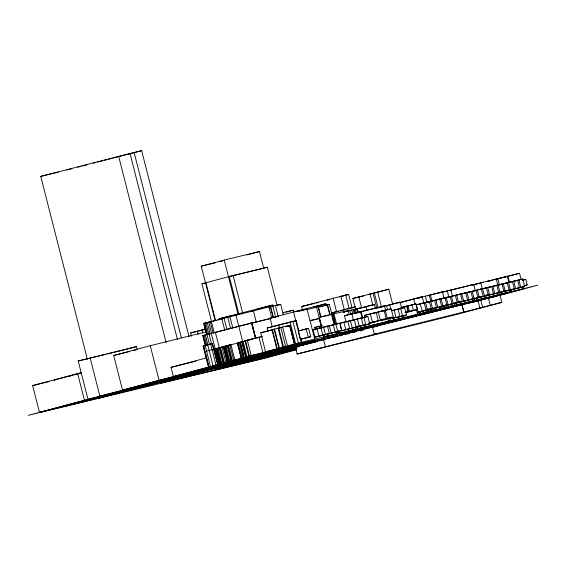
<?xml version="1.0" encoding="UTF-8"?>
<svg xmlns="http://www.w3.org/2000/svg" width="566" height="566" viewBox="0 0 566 566"><rect width="100%" height="100%" fill="white"/><g stroke="black" fill="none" stroke-linecap="round" stroke-linejoin="round"><path stroke-width="0.85" d="M283.396 314.845L280.722 304.352L269.275 306.906L270.498 306.56L273.378 317.859M289.99 325.528L294.851 344.623L289.99 325.528L290.853 325.33L285.179 326.808M237.416 342.869L241.321 358.441L242.029 358.221L238.067 342.692L237.359 342.904L241.321 358.441L234.911 360.153L220.351 364.023L216.389 348.486L217.054 348.309L221.016 363.846M209.109 367.079L208.5 367.185L203.116 346.088L212.377 343.619L217.754 364.716L212.3 343.612M208.5 367.185L210.531 366.591L202.67 335.659L251.877 322.917L255.818 338.362M227.886 362.007L223.924 346.47L219.884 347.545L217.924 348.09L221.886 363.627M177.476 339.628L130.024 153.471L128.581 153.917L141.649 150.669L189.101 336.82M185.853 375.746L186.617 375.491L149.87 384.356L96.397 398.634L198.242 372.683L185.174 375.937L185.853 375.746L185.422 374.034M51.966 173.684L53.013 173.345L40.752 176.387L87.383 359.311M302.046 344.92L257.247 356.898M209.024 333.947L211.543 343.831L205.189 345.543L205.592 345.479M228.622 361.808L224.66 346.272L228.501 345.239L230.949 344.616L234.911 360.153M207.248 322.457L210.127 333.756L206.562 334.754L203.604 323.448L270.498 306.56M242.22 341.574L246.182 357.111L243.154 357.924L239.192 342.388L250.342 339.437M271.121 318.311L249.033 323.667L251.877 322.917M343.923 312.149L344.595 311.951M348.967 331.917L349.639 331.726M277.121 305.428L280.722 304.352M216.389 348.486L214.825 348.918L218.78 364.454L213.092 365.905L207.715 344.8M218.78 364.454L219.537 364.242L215.575 348.706M360.11 326.455L360.74 328.924L361.724 328.641L360.684 328.874L360.054 326.398M327.622 338.298L331.959 337.117M327.643 338.39L330.7 337.534M331.98 337.209L347.234 333.324L344.178 334.181M345.968 333.636L346.576 333.466M344.206 334.273L347.255 333.416M376.326 326.221L378.64 325.57L369.923 327.551L477.067 300.928M482.607 307.274L480.81 300.213L469.716 302.888L494.316 296.605L372.527 327.162L374.331 334.223L479.926 307.996L501.83 302.357L500.033 295.296L537.7 285.214L299.633 342.727L28.3 415.331L266.367 357.825L296.223 349.838M206.498 357.875L171.031 367.362L173.394 376.631L208.861 367.143L294.957 345.847L251.262 355.703L247.3 340.166L262.164 336.381M270.633 352.031L252.372 357.104L173.394 376.631M257.006 356.962L256.412 357.125M172.474 377.975C176.111 377.027 172 377.925 172.305 377.855L254.735 357.365L253.023 357.804M251.445 311.215L253.37 310.692L256.257 321.99M216.134 365.36L216.53 365.254M172.241 378.038L171.59 378.215M271.935 329.766L272.423 329.645L277.29 348.741L276.802 348.861L271.935 329.766L282.646 326.95L289.806 325.429L294.674 344.517L290.797 345.536L294.907 344.595M276.802 348.861L279.385 348.175L274.517 329.079M278.104 328.124L282.972 347.22L294.674 344.517M256.08 357.217L255.712 357.316M215.101 320.526L201.255 266.197L224.207 260.056L259.447 251.552L263.699 268.22L228.459 276.724L205.5 282.866L205.96 282.752L215.561 320.42M246.903 254.912L259.447 251.552M228.459 276.724L267.35 267.223L277.163 305.746M256.83 309.269L272.699 305.017L273.13 306.715M90.1 357.804L99.892 396.221L146.283 385.014L87.999 399.398L78.207 360.988L136.491 346.604L137.149 349.165M125.447 349.555L136.491 346.604M202.77 333.275L201.906 329.907L204.991 329.087M166.673 379.27L167.409 379.071L122.56 390.222L113.702 355.476L150.245 345.706L206.3 331.775M302.456 309.927L301.586 306.517L345.72 295.063L349.201 308.718M340.251 296.386L340.845 296.223L344.333 309.885M345.72 295.063L342.692 295.877L348.649 294.433L352.13 308.095M326.978 300.235L329.476 299.563M339.48 296.888L348.649 294.433M286.071 312.085L287.5 311.703M288.922 311.321L293.195 310.182L293.627 311.873M210.241 321.7L213.127 332.999L237.904 326.497M293.726 311.816L325.74 303.772L326.172 305.463M313.783 306.97L325.74 303.772M355.667 309.369L352.88 298.452L388.828 289.198L392.684 304.317M368.77 294.561L369.952 294.249M370.772 294.03L388.828 289.198M39.471 412.402L84.476 400.367L94.89 397.848L60.895 406.947L131.234 389.075L85.813 401.216L39.471 412.402L32.63 385.573L80.839 372.761M81.249 372.838L54.053 380.119L57.315 379.326M69.837 376.1L72.384 375.421M78.327 373.836L80.867 373.15M284.373 347.39L265.574 351.882L260.707 332.787L272.423 329.645M356.552 309.227L374.367 304.458L375.421 308.583M252.436 339.168L204.538 351.649L205.147 351.543M346.159 322.266L344.496 315.722L351.811 313.762L360.464 311.682L362.134 318.219M385.687 310.819L384.434 305.916L344.496 315.722M384.434 305.916L353.495 313.578M374.642 308.689L378.053 307.777M378.902 307.55L400.105 302.11L401.775 308.654M398.047 303.008L422.222 296.768L423.892 303.305M401.535 302.301L422.222 296.768M444.091 298.431L442.421 291.886L416.647 298.367L421.663 297.157L416.788 298.48L419.399 297.865M427.712 295.827L442.421 291.886M521.222 279.816L519.553 273.272L472.285 284.946L483.428 282.257M473.968 284.776L476.926 283.983L472.943 284.946M487.729 281.535L490.085 280.906M495.632 279.427L505.707 276.76L502.318 277.665M505.021 277.156L508.983 276.102M509.775 275.89L519.553 273.272M364.801 317.101L364.377 315.432L376.171 312.425L378.293 320.766L369.039 323.094M371.091 313.79L384.123 310.508L386.253 318.849L374.451 321.856M384.123 310.508L373.164 313.309M393.292 317.151L381.491 320.158L393.292 317.151L391.163 308.81L379.369 311.816L384.399 310.6M335.157 332.192L333.268 324.778L325.408 326.78L339.798 323.2L341.687 330.615L314.972 337.173L313.083 329.759L320.95 327.756L322.839 335.171M385.241 310.394L391.163 308.81M320.95 327.756L313.083 329.759M325.415 334.648L329.362 333.593L327.473 326.179L319.613 328.181L323.526 327.233M339.798 323.2L331.931 325.202M363.195 325.422L361.306 318.007L353.439 320.009L367.829 316.429L369.718 323.844L341.829 330.685L339.94 323.271L347.8 321.269L349.689 328.683M352.271 328.16L356.219 327.106L354.33 319.691L339.94 323.271M351.168 320.54L354.33 319.691M367.829 316.429L359.969 318.432M403.119 307.027L400.749 307.663L411.963 304.961M403.084 307.14L407.032 306.079L408.447 311.64L405.291 312.489M411.998 304.855L408.051 305.909L409.466 311.47L417.333 309.468L415.911 303.907L411.998 304.855L413.413 310.416M402.221 307.571L405.383 306.722L401.464 307.671M410.647 305.315L402.78 307.317L406.735 306.263L408.15 311.824L405.78 312.46M412.755 304.749L415.911 303.907M391.764 310.706L398.054 309.128L399.943 316.543L392.075 318.545L391.658 316.896M406.466 314.965L398.606 316.967L406.466 314.965L404.577 307.55L391.75 310.755M404.577 307.55L396.716 309.56M416.357 304.812L424.224 302.81L426.113 310.218L418.246 312.227L416.357 304.812L429.41 301.551L431.299 308.965L418.246 312.227M429.41 301.551L421.543 303.56M428.625 309.715L436.485 307.713L434.596 300.298L426.736 302.308L430.648 301.36M437.723 307.522L433.811 308.463L441.671 306.461L439.782 299.046L431.922 301.048L435.834 300.107M437.108 299.796L444.975 297.794L446.864 305.208L438.997 307.211L442.909 306.263M442.294 298.544L455.347 295.289L457.236 302.704L444.183 305.958L452.05 303.956L450.161 296.542L437.893 299.612M449.376 304.706L462.422 301.452L460.533 294.037L447.48 297.291M454.562 303.454L467.615 300.192L465.719 292.785L452.673 296.039M459.748 302.202L472.801 298.94L470.912 291.525L457.859 294.787M464.934 300.949L477.987 297.688L476.098 290.273L463.045 293.535M472.935 291.122L476.098 290.273M475.313 298.438L483.173 296.435L481.284 289.021L473.424 291.023L477.336 290.082M484.411 296.237L480.499 297.185L488.359 295.183L486.47 287.769L478.61 289.771L491.663 286.516L493.552 293.931L485.685 295.933L498.738 292.679L496.849 285.264L483.796 288.519M490.871 294.681L503.924 291.426L502.035 284.012L488.982 287.266M504.384 293.683L509.669 292.297L507.221 282.759L494.168 286.014M501.25 292.176L514.303 288.915L512.407 281.5L499.361 284.762M506.436 290.924L519.489 287.662L517.6 280.248L504.547 283.509M516.808 288.412L524.675 286.41L522.786 278.996L509.733 282.257M522.786 278.996L514.918 280.998M522.623 280.234L525.779 279.385L527.201 284.946L524.038 285.795M405.221 312.708L406.798 312.283M412.062 310.875L405.235 312.665M417.333 309.468L408.15 311.824M314.972 337.173L318.92 336.112L317.031 328.697M318.891 336.225L325.45 334.541L323.561 327.127L327.473 326.179M327.297 334.195L331.244 333.141L329.355 325.726M331.209 333.247L337.775 331.563L335.879 324.148M337.739 331.676L341.687 330.615M386.253 318.849L369.018 323.165M341.829 330.685L345.776 329.624L343.887 322.21M370.553 323.052L368.975 323.476L370.525 323.144M345.741 329.737L352.3 328.054L350.411 320.639M371.31 322.953L375.258 321.898L371.338 322.839M355.328 327.424L359.276 326.363L357.387 318.948M359.247 326.476L365.806 324.792L363.917 317.377M365.77 324.898L369.718 323.844M122.56 390.222L159.103 380.451L301.933 344.949M243.04 341.362L246.995 356.891L254.304 354.974M267.838 351.698L270.18 351.076L262.879 352.597L258.924 337.06M401.181 316.09L402.872 315.637M417.878 312.135L419.456 311.71M422.186 310.996L423.771 310.578M426.665 309.8L430.613 308.746L426.7 309.687M436.485 307.713L423.432 310.975M436.308 307.642L437.893 307.218M347.828 328.811L348.451 331.259L355.773 329.299L355.151 326.844M443.121 305.923L447.069 304.862L443.157 305.81M208.783 368.89L187.891 374.628M387.561 318.177L388.396 321.453L348.451 331.259M453.394 303.404L456.557 302.562M452.835 303.659L454.413 303.235L452.857 303.588M457.314 302.456L460.469 301.614L457.335 302.371M228.48 364.136L221.886 365.905L231.105 363.676L200.484 371.621M388.396 321.453L357.45 329.115L356.828 326.66M472.256 298.982L474.796 298.303M486.095 295.296L488.635 294.61M376.05 324.905L390.469 320.929L389.634 317.653M313.628 341.645L318.63 340.357M483.173 296.435L470.12 299.69M485.635 295.565L489.017 294.653M501.83 302.357L455.814 314.675L297.15 354.026L295.346 346.965L342.062 334.386M504.327 290.974L505.905 290.549M230.044 362.764L230.475 364.454L259.653 356.644L295.877 347.899M425.554 309.85L426.184 312.305L375.109 326.136L360.804 329.518L385.517 322.981M502.183 291.646L505.346 290.797M393.356 321.085L426.184 312.305M509.11 290.167L496.064 293.429M445.76 304.968L446.383 307.423L388.764 322.507L388.347 320.865M297.2 347.015L262.306 355.844L298.848 346.576M524.675 286.41L511.622 289.665M255.103 358.511L284.337 350.679M420.75 314.017L446.383 307.423M295.869 347.92L267.541 355.505L230.475 364.454M212.024 370.737L265.022 356.573M295.763 348.38L283.842 351.578L296.351 348.55M460.66 304.423L425.781 313.571L460.66 304.423L459.797 301.034M511.19 289.176L511.813 291.632L476.247 300.482L500.974 294.518M472.872 301.614L451.399 307.168L480.888 299.52L472.872 301.614L472.044 298.339M297.15 354.026L376.871 333.685L374.331 334.223M211.514 321.495L201.913 283.828L205.96 282.752M262.553 268.496L267.35 267.223M191.478 336.289L190.622 332.921L205.416 329.186M262.674 332.341L265.942 331.563M358.052 312.085L357.21 308.788L374.367 304.458M381.873 306.977L384.349 306.319M387.653 305.435L400.105 302.11M438.94 292.969L473.692 284.38L475.355 290.917M465.252 286.629L473.692 284.38M170.72 378.449L159.322 381.364M374.076 325.379L360.74 328.924M255.323 357.422L254.919 357.528M295.119 346.93L284.323 349.838L296.641 346.887M342.14 334.365L352.929 332.03L323.526 339.338M441.445 306.27L442.074 308.725L451.187 306.291L450.564 303.836M442.074 308.725L477.647 299.916L477.025 297.461M269.197 330.756L274.708 329.313M294.2 346.534L299.364 345.083L263.699 354.097L265.093 353.778M268.058 331.322L267.216 328.004L296.23 320.611L298.975 331.379M335.122 324.686L332.398 313.981L331.973 314.088L332.928 313.889L335.659 324.594M289.806 325.429L286.707 326.235L288.165 325.924M336.381 331.393L337.011 333.862L337.435 333.749L336.805 331.28M323.681 334.626L324.311 337.095L340.605 333.629L339.6 333.89L338.758 330.594M40.752 176.387L130.024 153.471M66.795 170.048L71.896 168.725M77.853 167.189L80.407 166.524M82.105 166.086L87.206 164.763M93.164 163.22L95.718 162.562M97.416 162.117L102.524 160.801M104.222 160.355L106.776 159.697M108.474 159.258L111.028 158.593M112.726 158.155L117.834 156.832M119.532 156.393L141.649 150.669M272.253 326.518L270.109 318.12L293.556 312.029L307.083 309.17L315.007 340.237L289.474 346.845L289.056 345.196M297.971 311.526L307.083 309.17M307.204 309.574L318.297 306.786L320.865 316.861M320.554 316.946L318.297 306.786M317.986 306.864L329.384 304.437L331.952 314.512M323.504 305.958L329.384 304.437M356.559 297.589L352.88 298.452M296.23 320.611L267.216 328.004M334.704 324.799L331.676 312.835L355.384 306.708M340.138 310.982L345.218 309.666M346.916 309.227L354.535 307.26M322.004 328.032L319.274 317.321L332.398 313.981M350.786 314.477L349.738 310.359L331.591 314.229L332.688 314.003L334.994 323.059M343.159 312.057L349.738 310.359M343.47 312.064L357.16 308.703L358.214 312.828M310.861 320.674L319.21 318.509L321.099 325.924M357.16 308.703L355.639 309.1L359.976 308.13L357.21 308.788M298.183 330.954L308.576 328.379L310.706 336.72L302.718 338.786L300.305 339.296L298.183 330.954L308.576 328.379M315.283 330.006L314.646 327.502L321.835 325.641M317.851 326.787L322.054 325.747M320.469 326.271L322.068 325.86M300.305 339.296L310.706 336.72M301.933 342.982L272.918 350.375L301.933 342.982L300.879 338.836M324.311 337.095L337.435 333.749M354.776 330.127L336.636 334.004L337.725 333.77L337.095 331.301M339.6 333.89L362.198 328.478L360.684 328.874M306.418 342.911L337.301 335.511L297.893 345.104L306.107 342.982M293.676 346.668L292.834 346.88M97.345 398.407L175.219 378.244M360.153 330.841L360.783 330.678M362.346 330.275L363.124 330.07M266.777 331.386L268.411 330.961M165.555 379.545L155.48 382.227L157.999 381.682M319.429 306.984L322.691 306.164M292.289 347.022L291.78 347.149M252.62 357.903L239.927 361.242L242.05 360.79M282.413 312.856L293.075 310.21M113.702 355.476L121.414 353.559M122.114 353.389L127.718 351.995M128.418 351.819L129.819 351.472M133.328 350.602L136.13 349.901M363.733 295.954L357.358 297.419M500.033 295.296L488.394 298.19L490.198 305.251M265.213 353.75L291.554 347.206M295.325 346.873L317.526 341.369M319.231 340.944L324.36 339.671M332.9 337.555L338.022 336.282M339.727 335.857L342.288 335.228M346.562 334.166L349.123 333.53M353.396 332.468L355.957 331.839M360.224 330.777L362.785 330.141M295.346 346.965L317.646 341.44M171.031 367.362L189.058 362.905M190.777 362.481L195.928 361.207M243.981 360.323L254.268 357.698L253.837 356.007M216.148 320.413L203.604 323.448M217.853 320.002L222.962 318.75M238.753 326.264L271.814 318.241M207.22 334.612L202.67 335.659M203.116 346.088L205.288 345.6M315.616 341.164L321.651 339.621L310.373 342.43L315.587 341.171M52.779 173.493L58.496 172.114M201.255 266.197L215.667 262.716M219.905 261.697L222.452 261.082M201.913 283.828L205.338 283.007M272.699 305.017L218.83 318.792L233.27 315.304M234.968 314.894L237.522 314.279M201.906 329.907L205.302 329.094M301.586 306.517L314.342 303.44M316.04 303.029L318.594 302.407M78.207 360.988L96.248 356.63M97.968 356.212L105.701 354.344M107.413 353.934L112.57 352.689M114.29 352.271L124.598 349.781M370.794 293.712L369.973 293.91L372.973 305.668M43.688 382.885L49.143 381.611M32.63 385.573L43.016 383.069M441.82 292.297L445.605 291.384M446.404 291.193L452.786 289.65M453.458 289.474L464.424 286.828M500.429 278.147L501.469 277.892M486.541 281.507L488.083 281.139M488.939 280.934L492.342 280.113M493.12 279.922L497.019 278.981M247.3 340.166L258.903 337.364M260.494 336.989L262.192 336.579M364.377 315.432L370.249 314.017M434.596 300.298L430.684 301.246L432.573 308.661M439.782 299.046L435.87 299.994L437.759 307.409L441.671 306.461M481.284 289.021L477.371 289.969L479.26 297.383M346.463 321.693L350.382 320.745M468.231 292.282L472.15 291.334M522.651 280.142L525.779 279.385M405.32 312.397L408.447 311.64M524.066 285.703L527.201 284.946M357.245 326.469L360.45 325.698M457.936 302.11L460.455 301.501M486.081 295.339L489.434 294.532M502.219 291.532L505.884 290.613M422.215 310.911L423.785 310.529M478.157 297.468L479.834 297.065M392.075 318.545L399.943 316.543M446.864 305.208L442.945 306.156L441.055 298.742M488.359 295.183L484.446 296.131L482.557 288.717M490.128 297.49L504.193 293.973M377.897 324.983L378.711 324.785M399.455 319.917L401.492 319.429M382.135 324.276L428.363 312.191L427.535 308.916M297.313 346.725L298.664 346.399M302.046 345.585L303.397 345.253M282.816 350.863L295.671 347.757M296.343 349.017L213.623 368.975L160.808 383.097L260.155 359.127L296.16 349.399M222.53 367.928L216.438 369.4L250.278 360.351L288.731 351.111L257.53 359.452L223.301 367.723M381.392 306.758L385.977 305.661M385.354 322.295L389.939 321.191M370.348 326.37L404.067 317.646L403.445 315.191M190.622 332.921L205.373 329.398M370.921 326.257L379.411 324.233L356.785 330.247L346.024 332.475M257.962 356.615L258.216 356.559M294.851 344.623L295.721 344.425L290.018 322.054M290.04 325.5L289.629 325.584L294.497 344.68M270.109 318.12L277.878 316.479M309.97 320.469L319.21 318.509M314.646 327.502L317.052 326.992M318.057 326.78L319.663 326.44M337.011 333.862L337.966 333.657L337.336 331.188M372.527 327.162L375.074 326.624L323.554 339.43L325.351 346.491M278.033 349.194L290.974 346.456M331.676 312.835L338.447 311.42M326.667 315.722L319.274 317.321M327.261 315.602L328.457 315.347M344.022 312.071L344.567 312.015M289.474 346.845L298.162 345.034M260.707 332.787L261.655 332.596M522.892 286.354L523.515 288.809L484.97 298.869L505.848 293.216L505.226 290.761M518.873 279.944L520.762 287.358M513.68 281.196L515.569 288.61M507.851 276.095L509.52 282.639M507.369 276.222L509.039 282.767M510.709 289.304L511.331 291.759M508.494 282.448L510.383 289.863M503.308 283.7L505.197 291.115M504.801 290.974L505.424 293.429M497.79 278.536L499.46 285.08M501.122 291.617L501.752 294.072M498.122 284.953L500.011 292.367M496.226 278.953L497.896 285.497M499.566 292.035L500.188 294.49M492.929 286.212L494.825 293.62M487.743 287.464L489.632 294.879M480.711 282.696L482.381 289.24M484.043 295.777L484.673 298.232M478.128 300.935L479.926 307.996M474.103 297.843L474.938 301.112M472.185 291.221L474.075 298.636M466.992 292.473L468.881 299.888M461.806 293.726L463.695 301.14M463.858 311.993L462.054 304.933L463.717 312.029M456.62 294.978L458.51 302.393M456.118 302.732L456.741 305.187M450.876 289.877L452.538 296.414M454.208 302.959L454.831 305.414M451.435 296.237L453.324 303.645M447.225 290.754L448.895 297.291M446.241 297.49L448.138 304.904M430.379 294.794L432.049 301.338M433.719 307.876L434.341 310.331M429.261 295.098L430.931 301.636M432.594 308.18L433.223 310.628M430.224 309.128L430.853 311.576M425.342 296.039L427.012 302.584M428.674 309.121L429.304 311.576M425.498 302.499L427.387 309.913M420.305 303.751L422.194 311.166M420.227 311.548L420.856 314.003M413.647 298.834L415.104 304.558M416.357 309.468L417.609 314.371M400.664 308.498L402.553 315.913M394.134 310.076L396.023 317.491M389.606 304.642L390.858 309.545M392.945 317.724L393.568 320.179M386.507 305.392L387.547 309.482M388.34 317.512L388.743 319.097M385.29 310.232L387.42 318.573M377.6 291.915L381.456 307.027M383.607 318.757L384.024 320.391M374.31 292.792L378.159 307.911M378.251 311.923L380.38 320.264M372.987 293.103L376.843 308.222M370.298 313.847L372.421 322.188M371.225 325.344L371.657 327.028M365.877 306.489L366.931 310.607M369.867 322.139L370.291 323.787M358.802 296.917L361.582 307.833M361.129 311.533L362.792 318.078M364.462 324.615L365.084 327.07M363.804 324.764L364.426 327.219M356.538 308.831L357.585 312.948M355.002 309.227L356.049 313.345M353.29 309.609L354.132 312.899M357.493 326.08L358.335 329.377M351.755 309.92L352.802 314.038M351.811 313.762L353.481 320.306M348.132 310.692L349.187 314.809M333.084 298.098L336.565 311.753M333.954 313.67L336.685 324.382M338.369 330.969L338.999 333.445M331.421 314.18L334.152 324.891M335.829 331.485L336.459 333.954M327.537 304.833L330.105 314.908M327.275 304.897L329.844 314.979M326.624 334.011L327.254 336.48M316.521 307.161L321.438 326.476M323.582 334.874L324.438 338.235M323.405 334.987L324.247 338.284L301.48 343.095L293.556 312.029M306.171 328.888L308.293 337.23M292.841 321.325L298.544 343.689M282.646 326.95L287.514 346.045M275.409 305.491L278.288 316.79M280.807 327.41L285.674 346.505M285.052 346.3L285.469 347.934M278.67 325.018L279.519 328.337M278.713 327.976L283.58 347.071M272.84 306.156L275.72 317.455M281.62 346.965L282.038 348.599M270.442 306.595L273.116 317.087M268.935 306.942L271.609 317.434M274.114 329.179L278.981 348.274M251.75 322.938L255.683 338.383M251.502 323.023L255.443 338.475M233.079 275.5L242.467 312.312M249.967 357.012L250.398 358.702M229.308 276.519L238.909 314.18M245.566 340.718L249.528 356.255M244.929 340.881L248.891 356.41M224.207 260.056L237.84 313.536M235.873 314.965L242.701 341.524M241.618 341.751L245.58 357.288M240.232 342.126L244.187 357.662M240.062 342.168L244.024 357.705M229.895 316.571L232.775 327.87M227.695 317.109L230.581 328.407M224.051 318.085L226.931 329.384M229.838 344.892L233.793 360.429M221.808 318.63L224.695 329.928M228.501 345.239L232.463 360.775M227.652 345.472L231.614 361.009M227.171 345.621L231.126 361.15M225.926 345.953L229.888 361.49M225.056 346.173L229.018 361.709M223.506 346.59L227.461 362.12M223.28 346.654L227.242 362.19M221.999 347L225.961 362.537M220.499 347.382L224.461 362.919M219.884 347.545L223.839 363.082M219.459 347.666L223.421 363.202M215.363 332.341L223.28 363.252M211.359 321.424L214.238 332.723M208.705 322.089L211.585 333.388M211.267 333.374L215.207 348.819M205.875 322.818L208.755 334.117M210.686 344.029L216.063 365.127M204.708 323.129L207.588 334.428M204.135 323.285L209.47 344.369M205.345 334.909L207.864 344.793M204.22 335.206L206.746 345.097M203.194 335.504L205.713 345.387M203.725 345.982L204.538 349.158M205.564 353.177L208.479 364.624M203.392 345.982L208.861 367.143M197.272 331.145L198.135 334.513M134.128 152.48L181.361 337.782M118.627 156.223L166.121 342.564M150.245 345.706L159.103 380.451M77.641 373.539L84.476 400.367M197.845 371.537L172.955 378.194L216.877 367.709L246.224 359.849L197.845 371.537M479.756 296.782L478.178 297.207L479.749 296.825M436.068 310.359L407.69 317.936L443.228 308.633L436.068 310.359M355.002 313.557L353.948 309.439L354.988 313.557"/></g></svg>
